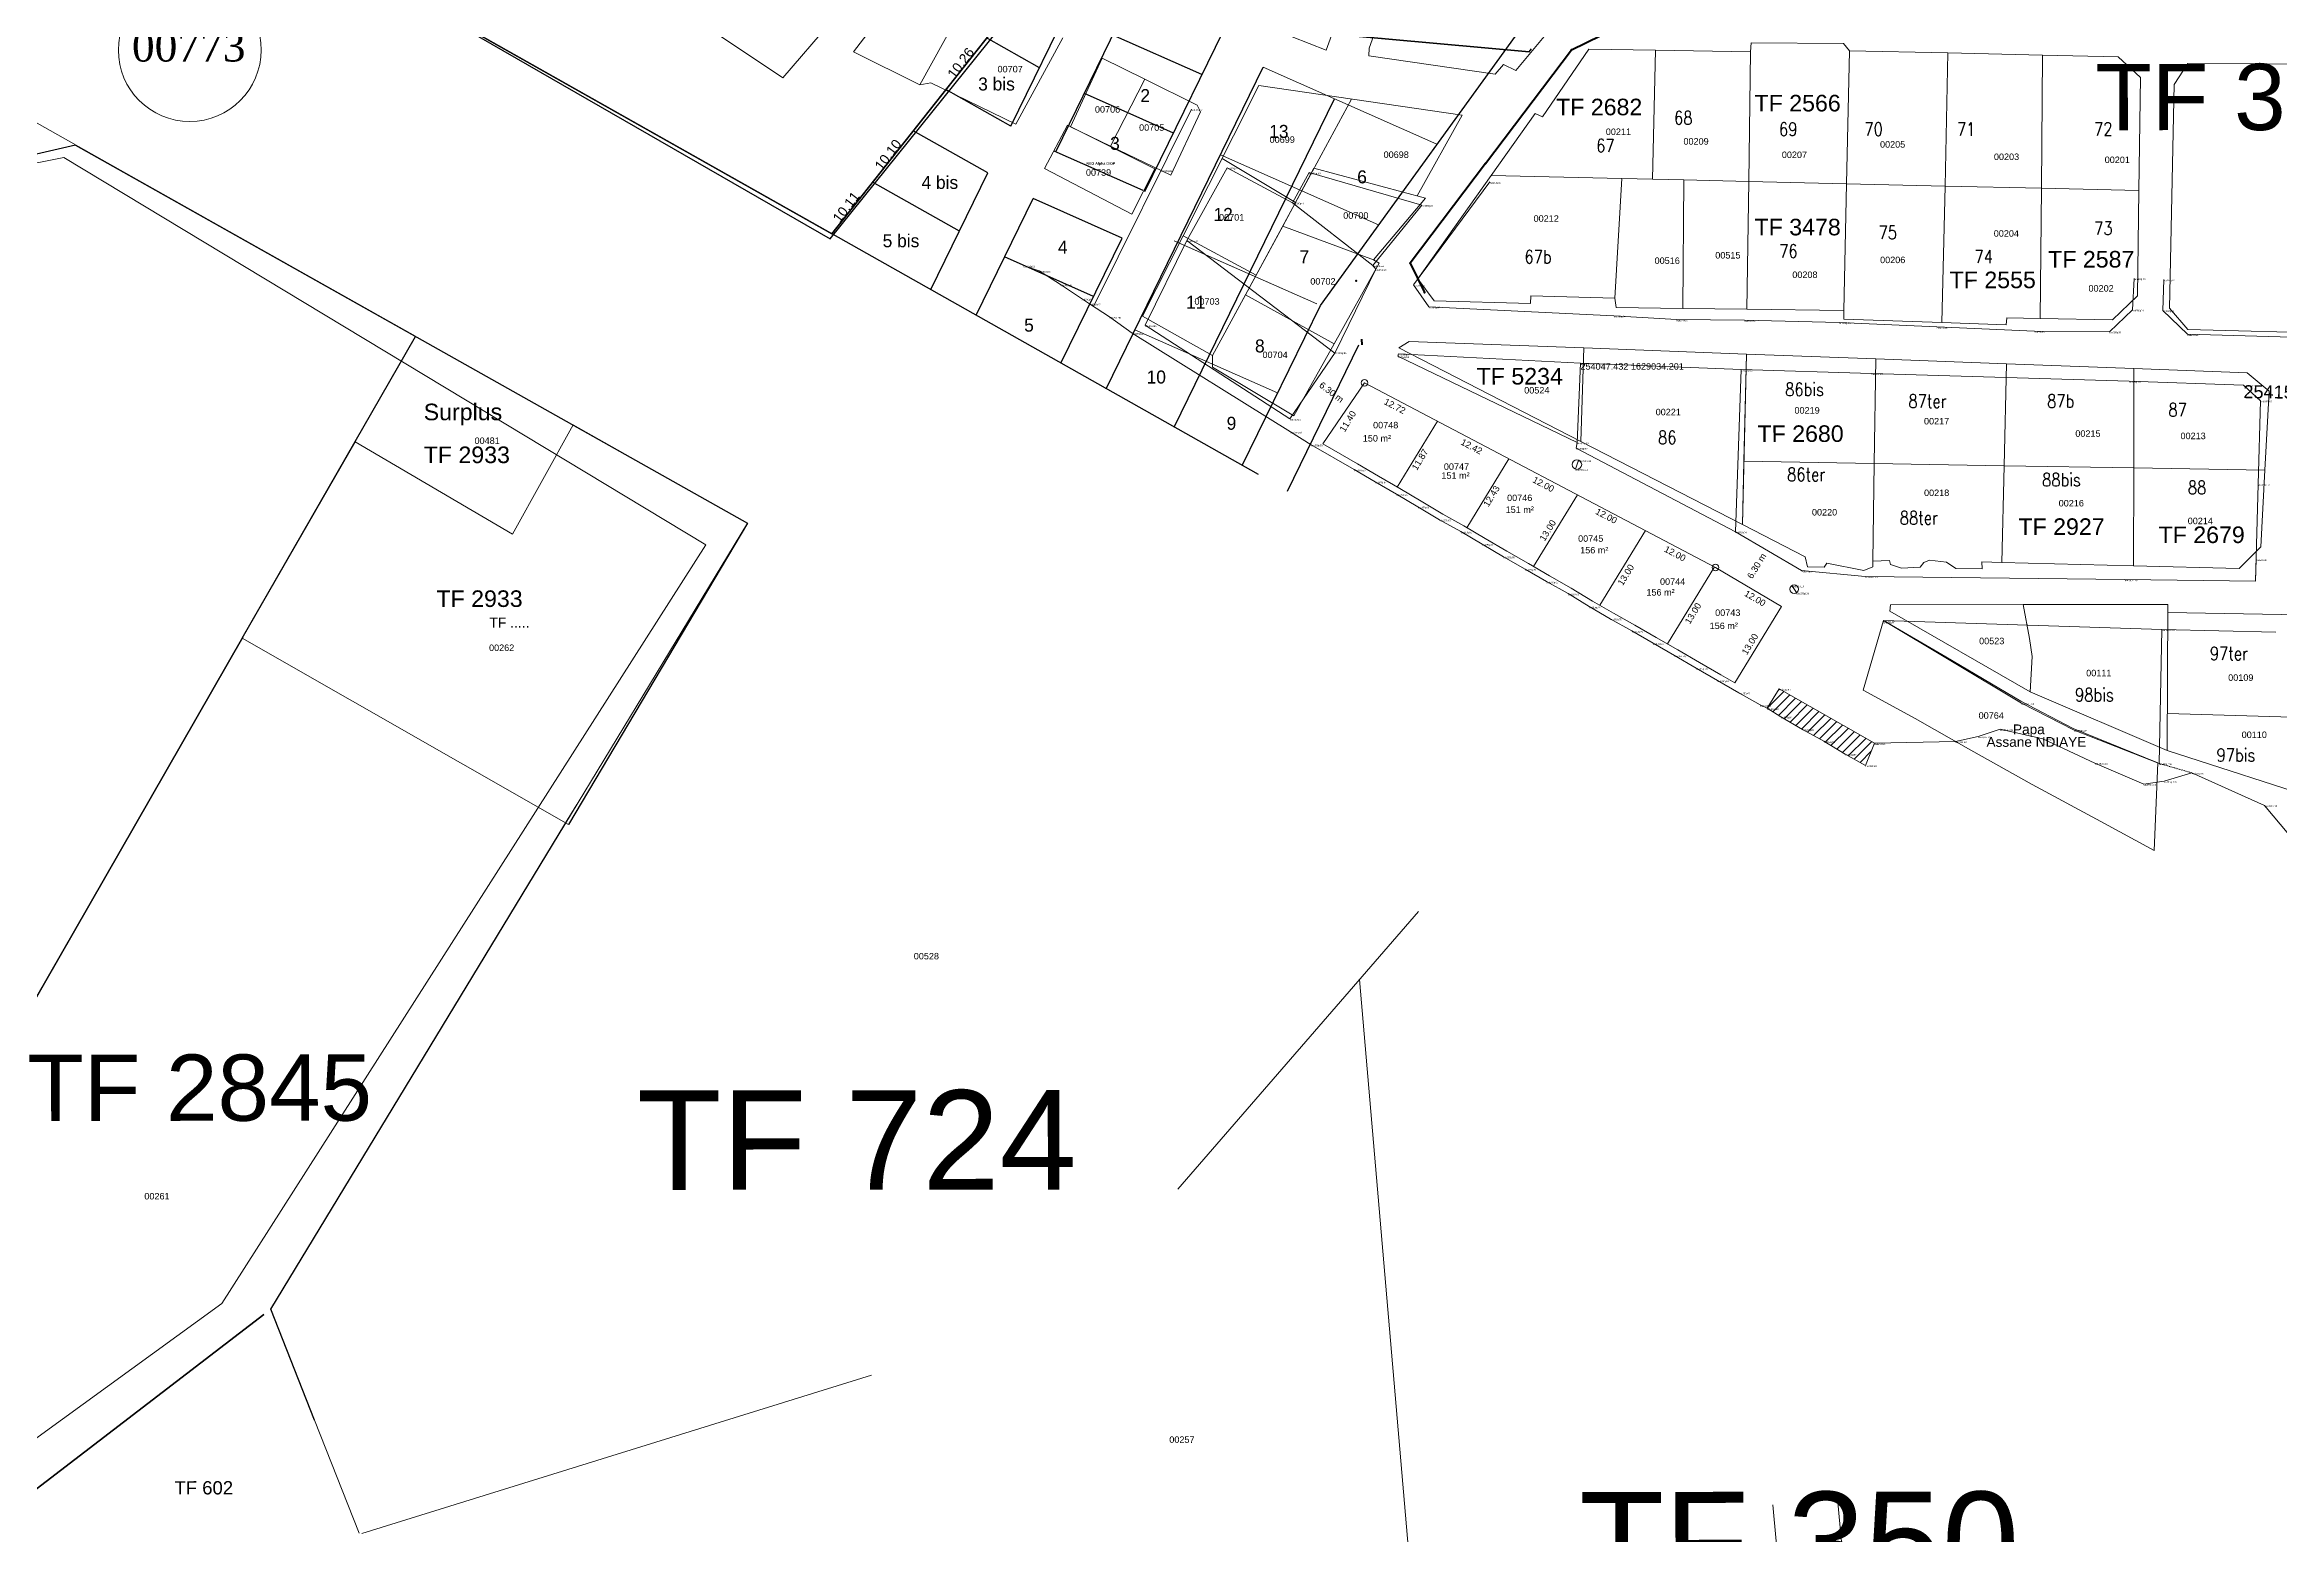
# Model space of a CAD drawing. Header units: metres. Extents: x 251686 to 255059, y 1627526 to 1631912.
# Drawn here: x 253811.9 to 254156.2, y 1628853.7 to 1629083.2 of the extents above; entities that cross this region are included whole.
import ezdxf
from ezdxf.enums import TextEntityAlignment as Align

# ---------------------------------------------------------------- set-up
doc = ezdxf.new("R2010")
doc.units = ezdxf.units.M
doc.header["$MEASUREMENT"] = 0
doc.linetypes.add('DGN Style 2', pattern=[29.229957, 17.537974, -11.691983])
doc.linetypes.add('DGN Style 5', pattern=[0.071426, 0.030611, -0.040815])
for name, color, linetype in [('A_revoir_niveau_0', 7, 'Continuous'), ('limites_parcelles', 7, 'Continuous'), ('limites_tf', 7, 'Continuous'), ('numero_lot', 7, 'Continuous'), ('numero_parcelle', 7, 'Continuous'), ('toponymie', 7, 'Continuous')]:
    doc.layers.add(name, color=color, linetype=linetype)
for name, color, linetype, lineweight in [('CABA', 7, 'Continuous', 0), ('Limite L D TF', 5, 'Continuous', 13), ('Limite M  et R TF', 1, 'Continuous', 30), ('NICAD INACTIF', 2, 'Continuous', 13), ('Numero_TF', 7, 'Continuous', 0), ('Régularisation', 1, 'Continuous', 40), ('TITRE FONCIER', 7, 'Continuous', 0), ('TopoMat', 4, 'Continuous', 0), ('檩条', 4, 'Continuous', 0)]:
    doc.layers.add(name, color=color, linetype=linetype, lineweight=lineweight)
doc.styles.get("Standard").update_dxf_attribs({"font": 'txt.shx'})
doc.styles.add('Style-Arial', font='arial.ttf')
doc.styles.add('Style-FANCY', font='times.ttf')
doc.styles.add('Style-STANDARD', font='STANDARD.shx')
doc.styles.add('Style-txt', font='txt.shx')
doc.styles.add('TIMES-NR', font='times.ttf')

# ---------------------------------------------------------------- blocks, each defined once
blk = doc.blocks.new('*U98')
at = {"color": 7, "linetype": 'Continuous', "lineweight": 13, "flags": 128}
for points in [[(66.4805, -131.525), (-46.2095, -68.555), (-34.8295, -10.975), (53.5605, 70.175), (68.0305, 75.565), (82.7415, 78.835)], [(82.7415, 78.835), (183.1495, 21.745), (111.5905, -97.025), (66.4805, -131.525)]]:
    blk.add_lwpolyline(points, dxfattribs=at)
blk = doc.blocks.new('*U130')
at = {"layer": 'NICAD INACTIF', "color": 2, "lineweight": 13}
for p, q in [((3.055992, 32.397229), (9.149125, -33.32044)), ((13.013285, 33.320438), (19.106418, -32.397231)), ((-19.106442, 22.308395), (3.794558, 24.431395)), ((-14.490442, -27.477605), (-19.106442, 22.308395)), ((8.410558, -25.354605), (-14.490442, -27.477605))]:
    blk.add_line(p, q, dxfattribs=at)
blk.add_3dface([(3.794558, 24.431395), (8.410558, -25.354605), (-14.490413, -27.477911), (-19.105777, 22.308456)], dxfattribs=at)
at = {"layer": 'NICAD INACTIF', "color": 2, "lineweight": 13, "char_height": 1.5, "attachment_point": 5, "style": 'TIMES-NR'}
for s, insert, rotation in [('B4', (-17.472016, 21.234782), 6.85811032), ('23.00', (-7.58888, 22.317886), 5.29639598), ('B1', (2.388231, 22.87585), 6.85811032), ('R U E', (10.629513, 1.201595), 275.29714823), ('50.00', (4.935903, -0.58372), 275.29714823), ('50.00', (-15.730592, -2.505773), 275.29714823), ('B2', (6.835955, -24.265051), 6.85811032), ('B3', (-13.138704, -26.279482), 6.85811032), ('23.00', (-3.156504, -25.158739), 5.29639598)]:
    blk.add_mtext(s, dxfattribs=dict(at, insert=insert, rotation=rotation))
blk = doc.blocks.new('*U129')
at = {"layer": 'NICAD INACTIF', "color": 2, "lineweight": 13}
blk.add_blockref('*U130', (-0.000008, 0.000005, -0.000049), dxfattribs=at)
at = {"layer": 'NICAD INACTIF', "color": 2, "linetype": 'Continuous', "lineweight": 30, "insert": (-14.22088, 5.555537, -0.00005), "char_height": 3, "attachment_point": 1, "line_spacing_factor": 0.72}
blk.add_mtext('\\fTimes New Roman|b1|i0|c00|p23;ZENITH', dxfattribs=at)
at = {"layer": 'NICAD INACTIF', "color": 2, "insert": (-7.383056, -1.403596, -0.000049), "char_height": 1, "attachment_point": 1, "rotation": 0.04279994, "line_spacing_factor": 0.6, "style": 'Style-txt'}
blk.add_mtext('\\fArial|b0|i0|c00|p39;00766', dxfattribs=at)
blk = doc.blocks.new('*U132')
at = {"layer": 'CABA', "color": 7, "linetype": 'Continuous', "lineweight": 30}
for p, q in [((-25.486278, 42.831439, 0.000009), (-3.806278, 5.141439, 0.000009)), ((-25.486278, 42.831439, 0.000009), (-3.806278, 5.141439, 0.000009)), ((-14.489614, 23.714084, 0.000009), (-3.806278, 5.141439, 0.000009)), ((25.869742, -77.544087, 0.000009), (-129.886278, 10.411439, 0.000009)), ((-3.806278, 5.141439, 0.000009), (-39.856278, -40.428561, 0.000009)), ((-3.806278, 5.141439, 0.000009), (-39.856278, -40.428561, 0.000009)), ((-3.806278, 5.141439, 0.000009), (-39.856278, -40.428561, 0.000009)), ((-7.867122, -14.852595, 0.000009), (-15.993209, -10.263788, 0.000009)), ((17.169073, -15.919818, 0.000009), (3.457599, -9.814429, 0.000009)), ((-12.270213, -23.850446, 0.000009), (-22.272964, -18.201886, 0.000009)), ((12.77891, -24.911539, 0.000009), (-0.932564, -18.80615, 0.000009)), ((-15.792685, -31.048728, 0.000009), (-27.296768, -24.552365, 0.000009)), ((8.130797, -33.788401, 0.000009), (-5.580678, -27.683012, 0.000009)), ((-20.195776, -40.046579, 0.000009), (-33.576523, -32.490463, 0.000009)), ((4.876616, -41.096637, 0.000009), (-8.834859, -34.991248, 0.000009)), ((0.486452, -50.088357, 0.000009), (-13.225022, -43.982968, 0.000009))]:
    blk.add_line(p, q, dxfattribs=at)
at = {"layer": 'CABA', "color": 7, "linetype": 'Continuous', "lineweight": 40}
for p, q in [((74.113722, -12.098561, 0.000009), (78.603722, -9.908561, 0.000009)), ((74.113722, -12.098561, 0.000009), (78.603722, -9.908561, 0.000009)), ((74.113722, -12.098561, 0.000009), (78.603722, -9.908561, 0.000009)), ((60.873722, -29.608561, 0.000009), (74.113722, -12.098561, 0.000009)), ((60.873722, -29.608561, 0.000009), (74.113722, -12.098561, 0.000009)), ((60.873722, -29.608561, 0.000009), (74.113722, -12.098561, 0.000009)), ((60.873722, -29.608561, 0.000009), (49.273722, -44.968561, 0.000009)), ((60.873722, -29.608561, 0.000009), (49.273722, -44.968561, 0.000009)), ((60.873722, -29.608561, 0.000009), (49.273722, -44.968561, 0.000009)), ((49.273722, -44.968561, 0.000009), (51.463722, -49.458561, 0.000009)), ((49.273722, -44.968561, 0.000009), (51.463722, -49.458561, 0.000009)), ((49.273722, -44.968561, 0.000009), (51.463722, -49.458561, 0.000009)), ((41.874015, -57.567898, 0.000009), (41.789826, -56.662299, 0.000009))]:
    blk.add_line(p, q, dxfattribs=at)
for p in [(78.603722, -9.908561, 0.000009), (78.603722, -9.908561, 0.000009), (78.603722, -9.908561, 0.000009), (74.113722, -12.098561, 0.000009), (74.113722, -12.098561, 0.000009), (74.113722, -12.098561, 0.000009), (60.873722, -29.608561, 0.000009), (60.873722, -29.608561, 0.000009), (60.873722, -29.608561, 0.000009), (40.953722, -47.668561, 0.000009), (40.953722, -47.668561, 0.000009), (40.953722, -47.668561, 0.000009), (49.273722, -44.968561, 0.000009), (49.273722, -44.968561, 0.000009), (49.273722, -44.968561, 0.000009), (51.463722, -49.458561, 0.000009), (51.463722, -49.458561, 0.000009), (51.463722, -49.458561, 0.000009)]:
    blk.add_point(p, dxfattribs=at)
at = {"layer": 'Limite L D TF', "color": 7, "linetype": 'Continuous', "lineweight": 30}
for p, q in [((-3.806278, 5.141439, 0.000009), (-25.486278, 42.831439, 0.000009)), ((-25.486278, 42.831439, 0.000009), (-3.806278, 5.141439, 0.000009)), ((-3.806278, 5.141439, 0.000009), (-39.856278, -40.428561, 0.000009)), ((1.079906, 3.430932, 0.000009), (-3.806278, 5.141439, 0.000009)), ((38.896339, -9.807469, 0.000009), (8.633518, 0.786639, 0.000009)), ((67.607477, -12.408002, 0.000009), (39.137595, -9.859649, 0.000009)), ((39.137595, -9.859649, 0.000009), (67.607477, -12.408002, 0.000009)), ((67.607477, -12.408002, 0.000009), (67.94395, -11.962877, 0.000009))]:
    blk.add_line(p, q, dxfattribs=at)
at = {"layer": 'Limite L D TF', "color": 7, "linetype": 'Continuous', "lineweight": 0}
for p, q in [((26.628164, -14.780068, 0.000009), (53.384868, -26.606107, 0.000009)), ((20.042255, -28.26901, 0.000009), (44.399132, -39.034363, 0.000009)), ((12.916517, -41.519356, 0.000009), (34.881778, -51.227653, 0.000009)), ((13.456345, -41.757951, 0.000009), (34.881778, -51.227653, 0.000009)), ((6.85264, -55.239027, 0.000009), (28.8179, -64.947325, 0.000009))]:
    blk.add_line(p, q, dxfattribs=at)
at = {"layer": 'Limite L D TF', "color": 7, "linetype": 'Continuous', "lineweight": 30, "elevation": 0.000009, "flags": 128}
blk.add_lwpolyline([(-39.856278, -40.428561), (-3.806278, 5.141439), (-25.486278, 42.831439), (-111.376278, 80.071439), (-112.340477, 76.220576), (-122.356278, 15.241439), (-129.883594, 10.409924), (-39.856278, -40.428561)], close=True, dxfattribs=at)
at = {"layer": 'Limite L D TF', "color": 7, "linetype": 'Continuous', "lineweight": 0, "elevation": 0.000009, "flags": 128}
for points in [[(44.946182, -10.304933), (44.946182, -10.304933)], [(45.001891, -10.242691), (45.001891, -10.242691)], [(-4.509208, -60.342056), (-4.509208, -60.342056)]]:
    blk.add_lwpolyline(points, dxfattribs=at)
at = {"layer": 'Limite L D TF', "color": 7, "linetype": 'Continuous', "lineweight": 30, "extrusion": (0, 0, -1)}
blk.add_arc((-39.226749, -8.863631, -0.000009), 1, 275.114942, 289.293622, dxfattribs=at)
at = {"layer": 'Limite L D TF', "color": 7, "linetype": 'Continuous', "lineweight": 30}
blk.add_arc((39.226749, -8.863631, 0.000009), 1, 250.706378, 264.885058, dxfattribs=at)
at = {"layer": 'Limite M  et R TF', "color": 7, "linetype": 'Continuous', "lineweight": 30}
for p, q in [((129.886266, 79.203685, 0.000009), (35.413395, -51.462619, 0.000009)), ((-12.270213, -23.850446, 0.000009), (1.079906, 3.430932, 0.000009)), ((-5.322728, -27.797871, 0.000009), (8.633518, 0.786639, 0.000009)), ((8.388746, -33.90326, 0.000009), (22.889318, -4.20389, 0.000009)), ((74.113722, -12.098561, 0.000009), (78.603722, -9.908561, 0.000009)), ((60.873722, -29.608561, 0.000009), (74.113722, -12.098561, 0.000009)), ((2.442986, -64.314983, 0.000009), (26.628164, -14.780068, 0.000009)), ((12.910801, -70.226165, 0.000009), (37.611844, -19.63468, 0.000009)), ((-24.598867, -49.044431, 0.000009), (-15.792685, -31.048728, 0.000009)), ((-17.620326, -52.985217, 0.000009), (-8.829719, -34.98072, 0.000009)), ((-4.535557, -60.374195, 0.000009), (4.876616, -41.096637, 0.000009)), ((23.378616, -76.137347, 0.000009), (35.423705, -51.467176, 0.000009)), ((30.360429, -80.071437, 0.000009), (41.349157, -57.564854, 0.000009))]:
    blk.add_line(p, q, dxfattribs=at)
at = {"layer": 'CABA', "color": 7, "linetype": 'Continuous', "lineweight": 13, "char_height": 1.999998, "attachment_point": 5, "line_spacing_factor": 0.6, "style": 'Style-FANCY'}
for s, insert in [('\\FFANCY;2 bis', (-7.478103, -6.578042, 0.000009)), ('\\FFANCY;1', (13.352987, -7.84454, 0.000009)), ('\\FFANCY;3 bis', (-14.469724, -17.374818, 0.000009)), ('\\FFANCY;2', (8.43608, -19.147485, 0.000009)), ('\\FFANCY;13', (29.029155, -24.676099, 0.000009)), ('\\FFANCY;3', (3.776327, -26.518971, 0.000009)), ('\\FFANCY;6', (41.837718, -31.679011, 0.000009)), ('\\FFANCY;4 bis', (-23.203491, -32.539018, 0.000009)), ('\\FFANCY;12', (20.4454, -37.453342, 0.000009)), ('\\FFANCY;5 bis', (-29.184733, -41.52521, 0.000009)), ('\\FFANCY;4', (-4.269309, -42.490524, 0.000009)), ('\\FFANCY;7', (32.961094, -43.964821, 0.000009)), ('\\FFANCY;11', (16.221373, -50.967733, 0.000009)), ('\\FFANCY;5', (-9.467181, -54.530618, 0.000009)), ('\\FFANCY;8', (26.09409, -57.724928, 0.000009)), ('\\FFANCY;10', (10.144894, -62.516394, 0.000009)), ('\\FFANCY;9', (21.727206, -69.642164, 0.000009))]:
    blk.add_mtext(s, dxfattribs=dict(at, insert=insert))
at = {"layer": 'TopoMat', "color": 7, "linetype": 'Continuous', "lineweight": 0, "char_height": 1.5, "attachment_point": 7, "rotation": 52.88097963, "line_spacing_factor": 0.72}
for s, insert in [('\\fArial|b0|i0|c00|p39;9.61', (-8.331605, -0.109414, 0.000009)), ('\\fArial|b0|i0|c00|p39;10.26', (-14.077086, -8.250003, 0.000009)), ('\\fArial|b0|i0|c00|p39;10.26', (-20.943638, -16.671302, 0.000009)), ('\\fArial|b0|i0|c00|p39;10.10', (-32.154334, -30.809509, 0.000009)), ('\\fArial|b0|i0|c00|p39;10.11', (-38.600485, -38.867855, 0.000009))]:
    blk.add_mtext(s, dxfattribs=dict(at, insert=insert))

msp = doc.modelspace()

# ---------------------------------------------------------------- hatches: boundary and pattern name
at = {"layer": 'A_revoir_niveau_0', "linetype": 'Continuous', "lineweight": 0}
h = msp.add_hatch(dxfattribs=at)
h.set_pattern_fill('HATCH', color=1, style=0, pattern_type=2)
h.set_pattern_definition([(45, (254077.3016, 1628980.961), (-0.707107, 0.707107), [])])
h.paths.add_polyline_path([(254077.3016, 1628980.961), (254079.1311, 1628983.9568), (254093.8004, 1628975.5749), (254092.4576, 1628972.1637), (254089.2975, 1628973.9215), (254086.0158, 1628975.8799), (254082.7279, 1628977.7243), (254079.3845, 1628979.658)])

# ---------------------------------------------------------------- linework, layer by layer
at = {"layer": 'A_revoir_niveau_0', "color": 1, "linetype": 'Continuous', "lineweight": 0}
for p, q in [((254048.0273, 1629021.9092), (254020.389, 1629035.1951)), ((254048.0273, 1629021.9092), (254048.5308, 1629034.1336)), ((254072.3878, 1629008.1607), (254073.2732, 1629033.1389)), ((254026.510681, 1629025.182878), (254020.313319, 1629015.034718)), ((254048.0273, 1629021.9092), (254047.8732, 1629021.0574)), ((254037.507198, 1629019.397804), (254031.028846, 1629008.789524)), ((254047.7381, 1629017.8238), (254048.2455, 1629019.184)), ((254048.060307, 1629013.845999), (254041.311815, 1629002.795366)), ((254058.524734, 1629008.340848), (254051.503324, 1628996.843313)), ((254069.166525, 1629002.742389), (254061.920861, 1628990.87764)), ((254082.5622, 1629002.1861), (254092.4044, 1629001.2776)), ((254081.0653, 1628999.8678), (254081.8152, 1628998.7802)), ((254079.52028, 1628996.672273), (254072.315036, 1628984.87371)), ((254095.2259, 1628994.4876), (254138.1129, 1628993.1285)), ((254116.4851, 1628981.75), (254095.2259, 1628994.4876)), ((254137.6891, 1628972.4671), (254138.1129, 1628993.1285)), ((254079.1311, 1628983.9568), (254077.3016, 1628980.961)), ((254079.1311, 1628983.9568), (254093.8004, 1628975.5749)), ((254116.4851, 1628981.75), (254124.5954, 1628977.6204))]:
    msp.add_line(p, q, dxfattribs=at)
at = {"layer": 'A_revoir_niveau_0', "color": 1, "linetype": 'DGN Style 2', "lineweight": 0}
msp.add_line((254138.1129, 1628993.1285), (254158.0112, 1628992.6444), dxfattribs=at)
at = {"layer": 'A_revoir_niveau_0', "color": 1, "linetype": 'Continuous', "lineweight": 13}
msp.add_line((254089.2975, 1628973.9215), (254092.4576, 1628972.1637), dxfattribs=at)
at = {"layer": 'A_revoir_niveau_0', "color": 1, "linetype": 'DGN Style 5', "lineweight": 0}
msp.add_line((254137.6891, 1628972.4671), (254142.7044, 1628971.0183), dxfattribs=at)
at = {"layer": 'A_revoir_niveau_0', "color": 1, "linetype": 'Continuous', "lineweight": 0, "flags": 128}
for points in [[(254034.5472, 1629062.0538), (254022.8106, 1629046.198), (254025.1533, 1629042.819), (254053.6778, 1629041.4429), (254063.3, 1629040.8486), (254073.7726, 1629040.7823), (254088.3879, 1629040.4107), (254103.4039, 1629039.7254), (254103.4039, 1629039.7254), (254118.4524, 1629039.0768), (254130.0356, 1629038.9743), (254133.553, 1629042.3584), (254133.8359, 1629047.185)], [(254138.3889, 1629047.0195), (254138.2451, 1629042.2583), (254142.0213, 1629038.5826), (254165.1866, 1629037.9521), (254168.6955, 1629039.6636)], [(254152.502725, 1629000.561149), (254152.9494, 1629015.488), (254153.2935, 1629028.3394), (254150.66, 1629030.75), (254133.0684, 1629031.3761), (254093.3859, 1629032.5681), (254073.2732, 1629033.1389), (254048.5308, 1629034.1336), (254048.5308, 1629034.1336), (254020.4834, 1629035.5863), (254020.4834, 1629035.5863), (254020.389, 1629035.1951)], [(254008.849817, 1629021.68473), (254015.256381, 1629031.103568)], [(254015.256381, 1629031.103568), (254069.32691, 1629002.658013), (254079.52028, 1628996.672273)], [(254072.315036, 1628984.87371), (254070.135412, 1628986.118645), (254066.863936, 1628988.011701), (254063.52764, 1628989.960717), (254060.203255, 1628991.857807), (254056.924626, 1628993.752075), (254053.62359, 1628995.622435), (254050.380598, 1628997.489793), (254047.114222, 1628999.493019), (254043.776715, 1629001.351981), (254040.505735, 1629003.267387), (254037.187396, 1629005.185003), (254033.871416, 1629007.114039), (254030.580066, 1629009.054046), (254027.333457, 1629010.883175), (254023.987324, 1629012.867816), (254020.70877, 1629014.805052), (254017.407608, 1629016.722259), (254014.187623, 1629018.60923), (254008.849817, 1629021.68473)], [(254047.8732, 1629021.0574), (254072.3878, 1629008.1607), (254082.5622, 1629002.1861)], [(254092.4044, 1629001.2776), (254132.4084, 1629000.8007), (254152.502725, 1629000.561149), (254152.6032, 1629003.9188)], [(254081.44025, 1628999.324), (254081.44025, 1628999.324)], [(254093.8004, 1628975.5749), (254106.3227, 1628975.8521), (254109.8161, 1628976.6167)], [(254109.8161, 1628976.6167), (254113.1957, 1628977.7398), (254113.1957, 1628977.7398), (254119.7566, 1628976.2659), (254127.7892, 1628972.537), (254135.2925, 1628969.2781), (254138.4526, 1628969.7362)], [(254124.5954, 1628977.6204), (254124.5954, 1628977.6204), (254137.6891, 1628972.4671)], [(254138.4526, 1628969.7362), (254142.7044, 1628971.0183), (254153.9244, 1628966.0047)], [(254153.9244, 1628966.0047), (254157.6769, 1628961.5009)]]:
    msp.add_lwpolyline(points, dxfattribs=at)
at = {"layer": 'A_revoir_niveau_0', "color": 1, "linetype": 'Continuous', "lineweight": 13, "flags": 128}
msp.add_lwpolyline([(254007.049, 1629021.5682), (254013.6852, 1629017.7446), (254016.9037, 1629015.8585), (254020.2033, 1629013.9422), (254023.4779, 1629012.0073), (254026.8329, 1629010.0174), (254030.0807, 1629008.1876), (254033.3661, 1629006.2511), (254036.6858, 1629004.3199), (254040.0029, 1629002.403), (254043.2807, 1629000.4836), (254046.6093, 1628998.6296), (254049.8696, 1628996.6301), (254053.1276, 1628994.7541), (254056.428, 1628992.8841), (254059.7053, 1628990.9906), (254063.0276, 1628989.0947), (254066.3613, 1628987.1472), (254069.637, 1628985.2517), (254072.9467, 1628983.3613), (254076.1892, 1628981.4852), (254077.3016, 1628980.961), (254079.3845, 1628979.658), (254082.7279, 1628977.7243), (254086.0158, 1628975.8799), (254089.2975, 1628973.9215)], dxfattribs=at)
at = {"layer": 'A_revoir_niveau_0', "color": 1, "linetype": 'Continuous', "lineweight": 0, "flags": 128}
msp.add_lwpolyline([(254077.3016, 1628980.961), (254079.1311, 1628983.9568), (254093.8004, 1628975.5749), (254092.4576, 1628972.1637), (254089.2975, 1628973.9215), (254086.0158, 1628975.8799), (254082.7279, 1628977.7243), (254079.3845, 1628979.658), (254077.3016, 1628980.961), (254077.3016, 1628980.961)], close=True, dxfattribs=at)
at = {"layer": 'A_revoir_niveau_0', "color": 1, "lineweight": 13}
msp.add_circle((253834.285532, 1629082.375837), 11.003107, dxfattribs=at)
at = {"layer": 'A_revoir_niveau_0', "color": 1, "linetype": 'Continuous', "lineweight": 0}
for centre, radius in [((254015.256381, 1629031.103568), 0.5), ((254047.991807, 1629018.50392), 0.7259), ((254069.32691, 1629002.658013), 0.5), ((254081.44025, 1628999.324), 0.6605)]:
    msp.add_circle(centre, radius, dxfattribs=at)
at = {"layer": 'limites_parcelles', "color": 7, "linetype": 'Continuous', "lineweight": 0}
for p, q in [((253721.31958, 1629121.437355), (253834.355545, 1629057.806367)), ((253869.056458, 1629038.243234), (253920.181979, 1629009.481788)), ((253859.754645, 1629022.028831), (253884.020279, 1629007.810541)), ((253884.020279, 1629007.810541), (253893.3625, 1629024.617308)), ((253893.3625, 1629024.617308), (253920.181986, 1629009.471576)), ((253892.047255, 1628963.076743), (253920.181979, 1629009.481788)), ((253892.642532, 1628963.065206), (253842.364721, 1628991.745584)), ((253986.509399, 1628906.878515), (254023.572079, 1628949.657186)), ((253939.331408, 1628878.249884), (253860.783348, 1628853.833425)), ((253853.50931, 1628871.297514), (253860.378394, 1628853.893219))]:
    msp.add_line(p, q, dxfattribs=at)
at = {"layer": 'limites_parcelles', "color": 7, "lineweight": 0}
for p, q in [((253936.517399, 1629082.084975), (253947.259157, 1629096.058621)), ((254015.95877, 1629082.669079), (254020.012247, 1629093.935031)), ((253955.063981, 1629092.008555), (253946.743361, 1629077.003464)), ((253925.673099, 1629078.071287), (253911.722436, 1629087.375605)), ((253933.016731, 1629086.594645), (253925.673099, 1629078.071287)), ((254043.203296, 1629084.749449), (254038.548897, 1629079.223406)), ((253946.743361, 1629077.003464), (253936.517399, 1629082.084975)), ((254015.914755, 1629081.504502), (254015.95877, 1629082.669079)), ((254035.377927, 1629078.669959), (254015.914755, 1629081.504502)), ((254036.689723, 1629080.13529), (254035.377927, 1629078.669959)), ((254038.548897, 1629079.223406), (254036.689723, 1629080.13529)), ((254159.37918, 1628995.347238), (254139.014215, 1628995.714235)), ((254138.950139, 1628980.153862), (254170.799241, 1628979.218063)), ((254138.926755, 1628974.475082), (254170.532235, 1628964.262176)), ((253892.023054, 1628963.075872), (253893.918027, 1628966.133264)), ((254014.479191, 1628939.161947), (254024.442228, 1628823.469684))]:
    msp.add_line(p, q, dxfattribs=at)
at = {"layer": 'limites_parcelles', "color": 7, "lineweight": 0, "flags": 128}
for points in [[(253993.615916, 1629088.541285), (253997.910031, 1629099.384172), (254001.474732, 1629109.003185), (254016.948346, 1629103.252547), (254009.352024, 1629082.338801), (253993.615916, 1629088.541285)], [(254074.452076, 1629062.133607), (254074.744942, 1629082.074152), (254074.813393, 1629083.503516), (254089.023412, 1629083.374032), (254089.984414, 1629082.270059), (254089.531331, 1629061.778246), (254074.452076, 1629062.133607)], [(254060.092537, 1629082.335372), (254059.611312, 1629062.483347), (254054.924177, 1629062.593805), (254034.786163, 1629063.068382), (254041.55705, 1629072.612297), (254042.672554, 1629072.065166), (254049.816208, 1629082.518576), (254060.092537, 1629082.335372)], [(254074.744942, 1629082.074152), (254074.452076, 1629062.133607), (254064.447176, 1629062.369384), (254059.611312, 1629062.483347), (254060.092537, 1629082.335372), (254074.744942, 1629082.074152)], [(254119.530975, 1629061.071269), (254119.707644, 1629081.584692), (254131.348714, 1629081.316268), (254134.786135, 1629078.16735), (254134.549202, 1629060.717347), (254119.530975, 1629061.071269)], [(254166.57398, 1629080.186873), (254166.341259, 1629076.017641), (254167.399092, 1629076.09188), (254167.990867, 1629076.559455), (254169.512229, 1629076.571088), (254169.916693, 1629075.58193), (254169.369032, 1629060.693983), (254171.024204, 1629060.508189), (254170.857124, 1629056.405609), (254169.468054, 1629056.394987), (254169.307155, 1629042.832998), (254165.425774, 1629040.025017), (254165.568182, 1629038.703105), (254142.08022, 1629039.317307), (254139.276791, 1629042.603373), (254140.005471, 1629077.073117), (254142.075719, 1629080.322681), (254166.57398, 1629080.186873)], [(254054.924177, 1629062.593805), (254053.840611, 1629044.129403), (254040.898777, 1629044.506725), (254040.854964, 1629043.315689), (254025.968028, 1629043.731057), (254023.494319, 1629047.151944), (254034.786163, 1629063.068382), (254054.924177, 1629062.593805)], [(254059.611312, 1629062.483347), (254064.447176, 1629062.369384), (254064.283778, 1629042.571247), (254054.010286, 1629042.70186), (254053.840611, 1629044.129403), (254054.924177, 1629062.593805), (254059.611312, 1629062.483347)], [(254089.099681, 1629042.255748), (254089.531331, 1629061.778246), (254104.687296, 1629061.421078), (254104.217416, 1629040.398564), (254089.109998, 1629040.906366), (254089.099681, 1629042.255748)], [(254104.217416, 1629040.398564), (254104.687296, 1629061.421078), (254119.530975, 1629061.071269), (254119.358214, 1629041.011684), (254114.192628, 1629041.098159), (254114.121143, 1629040.065672), (254104.217416, 1629040.398564)], [(254119.358214, 1629041.011684), (254119.530975, 1629061.071269), (254134.549202, 1629060.717347), (254134.329098, 1629044.506713), (254130.467622, 1629040.825705), (254119.358214, 1629041.011684)], [(254133.762231, 1629017.989982), (254133.77548, 1629033.3111), (254151.217951, 1629032.657954), (254154.613155, 1629029.839464), (254153.967511, 1629017.642567), (254133.762231, 1629017.989982)], [(254093.784187, 1629018.677376), (254093.558546, 1629003.640247), (254093.565121, 1629002.780346), (254092.180603, 1629002.174409), (254086.482928, 1629003.321543), (254086.090603, 1629002.723193), (254083.510396, 1629002.769614), (254083.168032, 1629004.288447), (254073.479212, 1629009.269993), (254073.713696, 1629019.022473), (254093.784187, 1629018.677376)], [(254093.558546, 1629003.640247), (254093.784187, 1629018.677376), (254113.786419, 1629018.333452), (254113.448709, 1629003.424684), (254110.361697, 1629003.504131), (254110.435936, 1629002.446298), (254106.334367, 1629002.481085), (254104.937711, 1629003.462657), (254102.289335, 1629003.773156), (254101.431964, 1629003.43585), (254100.842212, 1629002.70369), (254097.998938, 1629002.549649), (254096.274585, 1629003.131814), (254096.137741, 1629003.726118), (254093.558546, 1629003.640247)], [(254133.749184, 1629002.902231), (254133.762231, 1629017.989982), (254153.967511, 1629017.642567), (254153.341538, 1629005.817275), (254149.993372, 1629002.484171), (254133.749184, 1629002.902231)], [(254116.728321, 1628996.934384), (254117.693104, 1628991.710181), (254118.111224, 1628988.935077), (254117.821967, 1628983.508561), (254096.162215, 1628995.91145), (254096.286921, 1628996.904654), (254116.728321, 1628996.934384)], [(254117.821967, 1628983.508561), (254118.111224, 1628988.935077), (254117.693104, 1628991.710181), (254116.728321, 1628996.934384), (254139.019373, 1628996.966805), (254138.926755, 1628974.475082), (254117.821967, 1628983.508561)]]:
    msp.add_lwpolyline(points, close=True, dxfattribs=at)
at = {"layer": 'limites_parcelles', "color": 7, "lineweight": 0}
for points in [[(254089.531331, 1629061.778246), (254089.984414, 1629082.270059), (254105.145483, 1629081.920471), (254104.687296, 1629061.421078)], [(254104.687296, 1629061.421078), (254105.145483, 1629081.920471), (254119.707644, 1629081.584692), (254119.530975, 1629061.071269)], [(254064.283778, 1629042.571247), (254064.447176, 1629062.369384), (254074.452076, 1629062.133607), (254074.16292, 1629042.445648)], [(254074.16292, 1629042.445648), (254074.452076, 1629062.133607), (254089.531331, 1629061.778246), (254089.099681, 1629042.255748)], [(254049.036177, 1629036.484225), (254048.594713, 1629022.064459), (254020.542332, 1629036.487705), (254022.122253, 1629037.492036)], [(254048.594713, 1629022.064459), (254049.036177, 1629036.484225), (254074.110963, 1629035.545281), (254073.479212, 1629009.269993)], [(254094.026111, 1629034.799544), (254093.784187, 1629018.677376), (254073.713696, 1629019.022473), (254074.110963, 1629035.545281)], [(254093.784187, 1629018.677376), (254094.026111, 1629034.799544), (254114.142342, 1629034.046277), (254113.786419, 1629018.333452)], [(254113.786419, 1629018.333452), (254114.142342, 1629034.046277), (254133.77548, 1629033.3111), (254133.762231, 1629017.989982)], [(254113.448709, 1629003.424684), (254113.786419, 1629018.333452), (254133.762231, 1629017.989982), (254133.749184, 1629002.902231)]]:
    msp.add_3dface(points, dxfattribs=at)
at = {"layer": 'limites_tf', "color": 5, "linetype": 'Continuous', "lineweight": 30}
for p, q in [((253816.674265, 1629067.6982), (253801.990996, 1629064.347699)), ((253816.674257, 1629067.708413), (253920.181979, 1629009.481788)), ((253816.674265, 1629067.6982), (253920.181986, 1629009.471576)), ((253869.055783, 1629038.231815), (253816.674265, 1629067.6982)), ((253842.361664, 1628991.747351), (253869.055775, 1629038.242027)), ((253842.364721, 1628991.745584), (253859.754645, 1629022.028831)), ((253920.181986, 1629009.471576), (253892.642532, 1628963.065206)), ((253842.316783, 1628991.651865), (253773.27026, 1628871.367032)), ((253842.472146, 1628991.918314), (253773.271999, 1628871.365856)), ((253773.425623, 1628871.633481), (253842.472146, 1628991.918314)), ((253846.76131, 1628888.389342), (253892.039987, 1628963.064756)), ((253845.691169, 1628887.56327), (253800.721386, 1628853.119583)), ((253801.955887, 1628854.065175), (253845.690042, 1628887.564736)), ((253853.508727, 1628871.298991), (253846.764247, 1628888.387575))]:
    msp.add_line(p, q, dxfattribs=at)
at = {"layer": 'limites_tf', "color": 5, "linetype": 'Continuous', "lineweight": 30, "flags": 128}
msp.add_lwpolyline([(253932.923396, 1629053.304032), (253969.363294, 1629098.562857), (253948.007668, 1629136.437595), (253862.440545, 1629174.413603), (253861.443321, 1629170.57116), (253850.904373, 1629109.680257), (253843.335855, 1629104.913543), (253932.923396, 1629053.304032)], close=True, dxfattribs=at)
at = {"layer": 'NICAD INACTIF', "color": 2, "linetype": 'Continuous', "lineweight": 13, "flags": 128}
msp.add_lwpolyline([(254124.452292, 1628977.84586), (254137.491135, 1628972.555296), (254136.932778, 1628959.073518), (254128.683524, 1628963.50962), (254118.108904, 1628969.246323), (254108.664533, 1628974.515226), (254100.09018, 1628979.391068), (254092.084718, 1628983.749005), (254095.2259, 1628994.4876), (254104.805166, 1628988.893762), (254116.385821, 1628982.060431), (254124.452292, 1628977.84586)], dxfattribs=at)
at = {"layer": '檩条', "color": 7, "lineweight": 0}
for p, q in [((253968.782065, 1629084.250036), (253961.540996, 1629070.964659)), ((253948.460632, 1629077.347345), (253946.743361, 1629077.003464)), ((253961.540996, 1629070.964659), (253948.460632, 1629077.347345)), ((253987.313601, 1629053.744867), (253998.982755, 1629076.89634)), ((254030.315482, 1629072.33316), (253998.982755, 1629076.89634)), ((254013.263493, 1629074.816547), (253998.567091, 1629047.710282)), ((254030.315482, 1629072.33316), (254023.358418, 1629059.921564)), ((253993.329889, 1629065.681116), (254004.62734, 1629058.887896)), ((254004.62734, 1629058.887896), (254002.651782, 1629055.244147)), ((253998.567091, 1629047.710282), (253987.313601, 1629053.744867)), ((253996.903265, 1629044.641497), (254002.651782, 1629055.244147)), ((254002.651782, 1629055.244147), (254016.668078, 1629050.049709)), ((254017.532025, 1629049.527115), (254010.571223, 1629037.10885)), ((254016.668078, 1629050.049709), (254017.532025, 1629049.527115)), ((254010.571223, 1629037.10885), (253996.903265, 1629044.641497))]:
    msp.add_line(p, q, dxfattribs=at)
at = {"layer": '檩条', "color": 1, "linetype": 'Continuous', "lineweight": 0}
for p, q in [((253988.5873, 1629073.2605), (253973.568483, 1629042.97459)), ((254016.5184, 1629049.1792), (254004.1581, 1629058.851)), ((254010.678904, 1629035.700227), (253987.8857, 1629053.0308))]:
    msp.add_line(p, q, dxfattribs=at)
at = {"layer": '檩条', "color": 7, "lineweight": 0, "flags": 128}
for points in [[(253976.122009, 1629067.575698), (253981.434302, 1629077.864804), (253989.500091, 1629073.890599), (253989.971207, 1629072.8358), (253985.415325, 1629063.076908), (253976.122009, 1629067.575698)], [(254016.668078, 1629050.049709), (254002.651782, 1629055.244147), (254004.62734, 1629058.887896), (254007.431163, 1629064.201339), (254024.665585, 1629059.570318), (254016.668078, 1629050.049709)], [(254010.571223, 1629037.10885), (254004.349545, 1629026.009201), (253991.855899, 1629033.520924), (253991.842242, 1629035.306871), (253996.903265, 1629044.641497), (254010.571223, 1629037.10885)]]:
    msp.add_lwpolyline(points, close=True, dxfattribs=at)
at = {"layer": '檩条', "color": 1, "linetype": 'Continuous', "lineweight": 0, "flags": 128}
for points in [[(254003.7752, 1629025.5505), (254010.737671, 1629035.786625), (254016.9771, 1629048.6099), (254016.5184, 1629049.1792), (254024.077, 1629058.4895), (254006.742, 1629063.4989), (254004.1581, 1629058.851), (253994.093, 1629064.2393), (253987.8857, 1629053.0308), (253981.481, 1629039.9695)], [(254003.7752, 1629025.5505), (253981.481, 1629039.9695)]]:
    msp.add_lwpolyline(points, dxfattribs=at)
at = {"layer": '檩条', "color": 1, "linetype": 'Continuous', "lineweight": 13, "flags": 128}
msp.add_lwpolyline([(254007.049, 1629021.5682), (254003.8641, 1629023.5541), (253979.4517, 1629038.7759), (253975.987, 1629041.2645), (253972.8691, 1629043.2804), (253971.6575, 1629044.0793), (253968.4425, 1629046.2431), (253965.1552, 1629048.3392), (253962.7293, 1629049.158)], dxfattribs=at)
at = {"layer": '檩条', "color": 7, "lineweight": 0}
for points in [[(253981.434302, 1629077.864804), (253976.122009, 1629067.575698), (253969.945101, 1629070.56587), (253974.825644, 1629081.121046)], [(253998.567091, 1629047.710282), (253991.842242, 1629035.306871), (253981.079524, 1629041.376528), (253987.313601, 1629053.744867)]]:
    msp.add_3dface(points, dxfattribs=at)
at = {"layer": '檩条', "color": 1, "linetype": 'Continuous', "lineweight": 13}
msp.add_3dface([(253969.5, 1629070.78), (253982.96, 1629064.06), (253979.39, 1629057.11), (253965.94, 1629064.11)], dxfattribs=at)

# ---------------------------------------------------------------- block references
at = {"layer": 'A_revoir_niveau_0', "color": 3, "linetype": 'Continuous', "lineweight": 13, "rotation": 358.5339}
msp.add_blockref('*U98', (253730.147382, 1628989.108837), dxfattribs=at)
at = {"layer": 'CABA', "color": 7, "linetype": 'Continuous', "lineweight": 30}
msp.add_blockref('*U132', (253973.036647, 1629094.503069, 555362.685663), dxfattribs=at)
at = {"layer": 'NICAD INACTIF', "color": 2, "linetype": 'Continuous', "lineweight": 30}
msp.add_blockref('*U129', (254075.11145, 1628825.8326, 0.00005), dxfattribs=at)

# ---------------------------------------------------------------- texts
at = {"layer": 'NICAD INACTIF', "color": 2, "lineweight": 13, "insert": (254109.867693, 1628980.344833), "char_height": 1, "attachment_point": 1, "rotation": 0.04279994, "line_spacing_factor": 0.6, "style": 'Style-txt'}
msp.add_mtext('\\fArial|b0|i0|c00|p39;00764', dxfattribs=at)
at = {"layer": 'NICAD INACTIF', "color": 2, "linetype": 'Continuous', "lineweight": 13, "insert": (254111.080649, 1628978.472403), "char_height": 1.5, "attachment_point": 1, "rotation": 0.04279994, "line_spacing_factor": 0.776524, "style": 'Style-Arial'}
msp.add_mtext('       Papa \\PAssane NDIAYE', dxfattribs=at)
at = {"layer": 'numero_lot', "color": 7, "linetype": 'Continuous', "lineweight": 0, "style": 'Style-STANDARD', "width": 0.888889}
for s, p in [('68', (254064.369767, 1629071.915435)), ('69', (254080.526143, 1629070.168317)), ('70', (254093.688955, 1629070.17815)), ('71', (254107.954926, 1629070.188806)), ('72', (254129.069893, 1629070.204579)), ('67', (254052.37078, 1629067.645294)), ('73', (254129.081316, 1629054.91245)), ('76', (254080.561774, 1629051.403628)), ('75', (254095.86348, 1629054.266142)), ('67b', (254041.991984, 1629050.526641)), ('74', (254110.648993, 1629050.54653)), ('86bis', (254083.046139, 1629030.10376)), ('87ter', (254102.000661, 1629028.285789)), ('87b', (254122.514885, 1629028.301113)), ('87', (254140.5285, 1629026.940085)), ('86', (254061.894918, 1629022.668716)), ('86ter', (254083.310293, 1629017.000976)), ('88bis', (254122.622549, 1629016.1858)), ('88', (254143.521595, 1629014.994282)), ('88ter', (254100.665155, 1629010.31756)), ('97ter', (254148.428859, 1628989.402622)), ('98bis', (254127.700042, 1628983.034871)), ('97bis', (254149.506793, 1628973.77091))]:
    msp.add_text(s, height=2.042527, rotation=0.0428, dxfattribs=at).set_placement(p, align=Align.MIDDLE_CENTER)
at = {"layer": 'numero_parcelle', "color": 5, "attachment_point": 1, "rotation": 0.04279994, "line_spacing_factor": 0.6, "style": 'Style-txt'}
for s, insert, char_height in [('\\fTimes New Roman|b0|i0|c00|p23;00773', (253825.37301, 1629085.230796, -0.000001), 4.633729), ('\\fArial|b0|i0|c00|p39;00707', (253958.725606, 1629079.934399), 1), ('\\fArial|b0|i0|c00|p39;00706', (253973.728431, 1629073.729762), 1), ('\\fArial|b0|i0|c00|p39;00705', (253980.533719, 1629070.928705), 1), ('\\fArial|b0|i0|c00|p39;00211', (254052.43003, 1629070.284423), 1), ('\\fArial|b0|i0|c00|p39;00699', (254000.638319, 1629069.06886), 1), ('\\fArial|b0|i0|c00|p39;00698', (254018.199539, 1629066.752721), 1), ('\\fArial|b0|i0|c00|p39;00209', (254064.393855, 1629068.799111), 1), ('\\fArial|b0|i0|c00|p39;00207', (254079.547222, 1629066.736557), 1), ('\\fArial|b0|i0|c00|p39;00205', (254094.675913, 1629068.340652), 1), ('\\fArial|b0|i0|c00|p39;00203', (254112.221525, 1629066.429481), 1), ('\\fArial|b0|i0|c00|p39;00201', (254129.285422, 1629065.961148), 1), ('\\fArial|b0|i0|c00|p39;00701', (253992.849716, 1629057.099094), 1), ('\\fArial|b0|i0|c00|p39;00700', (254011.980833, 1629057.38197), 1), ('\\fArial|b0|i0|c00|p39;00212', (254041.308255, 1629056.910409), 1), ('\\fArial|b0|i0|c00|p39;00204', (254112.197324, 1629054.618793), 1), ('\\fArial|b0|i0|c00|p39;00516', (254059.948283, 1629050.422808), 1), ('\\fArial|b0|i0|c00|p39;00515', (254069.296323, 1629051.254874), 1), ('\\fArial|b0|i0|c00|p39;00206', (254094.689209, 1629050.540961), 1), ('\\fArial|b0|i0|c00|p39;00702', (254006.909133, 1629047.239886), 1), ('\\fArial|b0|i0|c00|p39;00208', (254081.162659, 1629048.254313), 1), ('\\fArial|b0|i0|c00|p39;00202', (254126.793654, 1629046.160896), 1), ('\\fArial|b0|i0|c00|p39;00703', (253989.055512, 1629044.135167), 1), ('\\fArial|b0|i0|c00|p39;00704', (253999.540453, 1629035.919594), 1), ('\\fArial|b0|i0|c00|p39;00524', (254039.862543, 1629030.460507), 1), ('\\fArial|b0|i0|c00|p39;00748', (254016.577786, 1629025.089086), 1), ('\\fArial|b0|i0|c00|p39;00221', (254060.110319, 1629027.104409), 1), ('\\fArial|b0|i0|c00|p39;00219', (254081.499611, 1629027.360907), 1), ('\\fArial|b0|i0|c00|p39;00217', (254101.448389, 1629025.69205), 1), ('\\fArial|b0|i0|c00|p39;00481', (253878.158206, 1629022.686163), 1), ('\\fArial|b0|i0|c00|p39;00215', (254124.761927, 1629023.785188), 1), ('\\fArial|b0|i0|c00|p39;00213', (254140.965921, 1629023.423876), 1), ('\\fArial|b0|i0|c00|p39;00747', (254027.484248, 1629018.690564), 1), ('\\fArial|b0|i0|c00|p39;00218', (254101.456629, 1629014.661966), 1), ('\\fArial|b0|i0|c00|p39;00746', (254037.226204, 1629013.890815), 1), ('\\fArial|b0|i0|c00|p39;00220', (254084.187819, 1629011.664428), 1), ('\\fArial|b0|i0|c00|p39;00216', (254122.197884, 1629013.057229), 1), ('\\fArial|b0|i0|c00|p39;00745', (254048.165057, 1629007.616386), 1), ('\\fArial|b0|i0|c00|p39;00214', (254142.075845, 1629010.328055), 1), ('\\fArial|b0|i0|c00|p39;00744', (254060.778824, 1629000.982167), 1), ('\\fArial|b0|i0|c00|p39;00743', (254069.277441, 1628996.19548), 1), ('\\fArial|b0|i0|c00|p39;00262', (253880.389976, 1628990.791606), 1), ('\\fArial|b0|i0|c00|p39;00523', (254109.939422, 1628991.835888), 1), ('\\fArial|b0|i0|c00|p39;00111', (254126.440214, 1628986.896719), 1), ('\\fArial|b0|i0|c00|p39;00109', (254148.310862, 1628986.191457), 1), ('\\fArial|b0|i0|c00|p39;00110', (254150.385958, 1628977.385172), 1), ('\\fArial|b0|i0|c00|p39;00528', (253945.818242, 1628943.276752), 1), ('\\fArial|b0|i0|c00|p39;00261', (253827.286169, 1628906.297896), 1), ('\\fArial|b0|i0|c00|p39;00257', (253985.184128, 1628868.794769), 1)]:
    msp.add_mtext(s, dxfattribs=dict(at, insert=insert, char_height=char_height))
at = {"layer": 'numero_tf', "color": 4, "linetype": 'Continuous', "lineweight": 0, "style": 'Style-Arial'}
for s, height, p in [('TF 350', 10.212634, (254127.840328, 1629070.022356)), ('TF 724', 15.318951, (253903.16276, 1628906.773284)), ('TF 350', 15.318951, (254048.347865, 1628844.921534))]:
    msp.add_text(s, height=height, rotation=0.0428, dxfattribs=at).set_placement(p)
for s, height, p in [('TF 2682', 2.553159, (254044.770072, 1629074.868264)), ('TF 2566', 2.553159, (254075.337434, 1629075.464395)), ('TF 3478', 2.553159, (254075.34248, 1629056.372035)), ('TF 2587', 2.553159, (254120.576707, 1629051.41426)), ('TF 2555', 2.553159, (254105.396443, 1629048.231998)), ('TF 5234', 2.553159, (254032.53007, 1629033.391074)), ('TF 2680', 2.553159, (254075.793179, 1629024.547763)), ('TF 2927', 2.553159, (254115.995567, 1629010.22328)), ('TF 2679', 2.553159, (254137.586083, 1629008.96668)), ('TF 2933', 2.553159, (253872.283544, 1628999.12473)), ('TF .....', 1.531895, (253880.43347, 1628994.931765)), ('TF 2845', 10.212634, (253809.233461, 1628927.606031))]:
    msp.add_text(s, height=height, rotation=0.0428, dxfattribs=at).set_placement(p, align=Align.TOP_LEFT)
at = {"layer": 'numero_tf', "color": 4, "linetype": 'Continuous', "lineweight": 0, "insert": (253870.320647, 1629027.892695), "char_height": 2.553159, "attachment_point": 1, "rotation": 0.04279994, "line_spacing_factor": 0.776524, "style": 'Style-Arial'}
msp.add_mtext('Surplus\\P\\PTF 2933', dxfattribs=at)
at = {"layer": 'Régularisation', "color": 1, "linetype": 'Continuous', "lineweight": 30, "style": 'Style-Arial'}
msp.add_text('254150.66,1629030.75,739987.61', height=2, rotation=359.3981, dxfattribs=at).set_placement((254150.662349, 1629030.746389, 739987.614465), align=Align.TOP_LEFT)
at = {"layer": 'TITRE FONCIER', "color": 2, "linetype": 'Continuous', "lineweight": 0, "style": 'Style-Arial'}
msp.add_text('TF 602', height=2.042527, rotation=0.0428, dxfattribs=at).set_placement((253831.920942, 1628859.854438))
at = {"layer": 'toponymie', "color": 1, "linetype": 'Continuous', "lineweight": 0, "style": 'Style-Arial'}
for s, height, p in [('etal350p38', 0.25, (254034.5472, 1629062.0538)), ('etal350p37', 0.25, (254022.8106, 1629046.198)), ('etal350p23', 0.25, (254133.8359, 1629047.185)), ('etal350p22', 0.25, (254138.3889, 1629047.0195)), ('etal350p36', 0.25, (254025.1533, 1629042.819)), ('etal350p24', 0.25, (254133.553, 1629042.3584)), ('etal350p21', 0.25, (254138.2451, 1629042.2583)), ('etal350p34', 0.25, (254053.6778, 1629041.4429)), ('etal350p33', 0.25, (254063.3, 1629040.8486)), ('etal350p31', 0.25, (254073.7726, 1629040.7823)), ('etal350p30', 0.25, (254088.3879, 1629040.4107)), ('etal350p28', 0.25, (254103.4039, 1629039.7254)), ('etal350p27', 0.25, (254118.4524, 1629039.0768)), ('etal350p25', 0.25, (254130.0356, 1629038.9743)), ('etal350p20', 0.25, (254142.0213, 1629038.5826)), ('etal350p62', 0.25, (254020.389, 1629035.1951)), ('etal350p61', 0.25, (254020.4834, 1629035.5863)), ('etal350p35', 0.25, (254048.5308, 1629034.1336)), ('254047.432 1629034.201', 1, (254048.5308, 1629034.1336)), ('etal350p32', 0.25, (254073.2732, 1629033.1389)), ('etal350p29', 0.25, (254093.3859, 1629032.5681)), ('etal350p26', 0.25, (254133.0684, 1629031.3761)), ('etal350p16', 0.25, (254150.66, 1629030.75)), ('etal350p15', 0.25, (254153.2935, 1629028.3394)), ('etal350p59', 0.25, (254007.049, 1629021.5682)), ('150 m²', 1, (254014.995244, 1629023.058952)), ('etal350p93', 0.25, (254048.0273, 1629021.9092)), ('etal350p111', 0.25, (254047.7381, 1629017.8238)), ('etal350p92', 0.25, (254047.8732, 1629021.0574)), ('etal350p112', 0.25, (254048.2455, 1629019.184)), ('etal350p63', 0.25, (254013.6852, 1629017.7446)), ('etal350p64', 0.25, (254016.9037, 1629015.8585)), ('151 m²', 1, (254027.103259, 1629017.318135)), ('etal350p13', 0.25, (254152.9494, 1629015.488)), ('etal350p65', 0.25, (254020.2033, 1629013.9422)), ('etal350p66', 0.25, (254023.4779, 1629012.0073)), ('151 m²', 1, (254037.001473, 1629012.070448)), ('etal350p67', 0.25, (254026.8329, 1629010.0174)), ('etal350p68', 0.25, (254030.0807, 1629008.1876)), ('etal350p94', 0.25, (254072.3878, 1629008.1607)), ('etal350p69', 0.25, (254033.3661, 1629006.2511)), ('etal350p70', 0.25, (254036.6858, 1629004.3199)), ('156 m²', 1, (254048.483789, 1629005.82722)), ('etal350p71', 0.25, (254040.0029, 1629002.403)), ('etal350p95', 0.25, (254082.5622, 1629002.1861)), ('etal350p113', 0.25, (254092.4044, 1629001.2776)), ('etal350p115', 0.25, (254132.4084, 1629000.8007)), ('etal350p11', 0.25, (254152.6032, 1629003.9188)), ('etal350p72', 0.25, (254043.2807, 1629000.4836)), ('etal350p73', 0.25, (254046.6093, 1628998.6296)), ('156 m²', 1, (254058.689116, 1628999.331683)), ('etal350p110', 0.25, (254081.0653, 1628999.8678)), ('etal350p109', 0.25, (254081.8152, 1628998.7802)), ('etal350p74', 0.25, (254049.8696, 1628996.6301)), ('etal350p75', 0.25, (254053.1276, 1628994.7541)), ('156 m²', 1, (254068.424948, 1628994.170023)), ('etal350p97', 0.25, (254095.0925, 1628994.2502)), ('etal350p96', 0.25, (254095.2259, 1628994.4876)), ('etal350p76', 0.25, (254056.428, 1628992.8841)), ('etal350p77', 0.25, (254059.7053, 1628990.9906)), ('etal350p114', 0.25, (254138.1129, 1628993.1285)), ('etal350p78', 0.25, (254063.0276, 1628989.0947)), ('etal350p79', 0.25, (254066.3613, 1628987.1472)), ('etal350p81', 0.25, (254069.637, 1628985.2517)), ('etal350p90', 0.25, (254079.1311, 1628983.9568)), ('etal350p82', 0.25, (254072.9467, 1628983.3613)), ('etal350p83', 0.25, (254076.1892, 1628981.4852)), ('etal350p89', 0.25, (254077.3016, 1628980.961)), ('etal350p108', 0.25, (254116.4851, 1628981.75)), ('etal350p84', 0.25, (254079.3845, 1628979.658)), ('etal350p85', 0.25, (254082.7279, 1628977.7243)), ('etal350p100', 0.25, (254109.8161, 1628976.6167)), ('etal350p101', 0.25, (254113.1957, 1628977.7398)), ('etal350p107', 0.25, (254124.5954, 1628977.6204)), ('etal350p86', 0.25, (254086.0158, 1628975.8799)), ('etal350p87', 0.25, (254089.2975, 1628973.9215)), ('etal350p91', 0.25, (254093.8004, 1628975.5749)), ('etal350p99', 0.25, (254106.3227, 1628975.8521)), ('etal350p102', 0.25, (254119.7566, 1628976.2659)), ('etal350p88', 0.25, (254092.4576, 1628972.1637)), ('etal350p103', 0.25, (254127.7892, 1628972.537)), ('etal350p106', 0.25, (254137.6891, 1628972.4671)), ('etal350p105', 0.25, (254138.4526, 1628969.7362)), ('etal350p117', 0.25, (254142.7044, 1628971.0183)), ('etal350p104', 0.25, (254135.2925, 1628969.2781)), ('etal350p118', 0.25, (254153.9244, 1628966.0047))]:
    msp.add_text(s, height=height, dxfattribs=at).set_placement(p, align=Align.TOP_LEFT)
for s, rotation, p in [('6.30 m', 322.752839, (254008.775593, 1629031.345354)), ('12.72', 332.251931, (254018.61569, 1629028.771324)), ('11.40', 58.588076, (254011.349893, 1629023.944895)), ('12.42', 332.251931, (254030.44724, 1629022.546954)), ('11.87', 58.588076, (254022.467067, 1629018.054882)), ('12.43', 58.588076, (254033.479704, 1629012.419057)), ('12.00', 332.251931, (254041.510075, 1629016.726991)), ('12.00', 332.251931, (254051.196771, 1629011.853972)), ('13.00', 58.588076, (254042.156606, 1629007.138325)), ('12.00', 332.251931, (254061.786053, 1629006.05403)), ('6.30 m', 58.588076, (254074.124743, 1629001.337244)), ('13.00', 58.588076, (254054.183362, 1629000.29179)), ('13.00', 58.588076, (254064.527507, 1628994.363269)), ('12.00', 329.577739, (254074.17041, 1628999.233985)), ('13.00', 58.588076, (254073.298617, 1628989.627283))]:
    msp.add_text(s, height=1, rotation=rotation, dxfattribs=at).set_placement(p, align=Align.TOP_LEFT)
at = {"layer": '檩条', "color": 1, "linetype": 'Continuous', "lineweight": 0, "style": 'Style-Arial'}
for s, p in [('etal350p53', (253988.5873, 1629073.2605)), ('etal350p52', (253983.9173, 1629063.8433)), ('etal350p42', (253994.093, 1629064.2393)), ('etal350p40', (254006.742, 1629063.4989)), ('etal350p41', (254004.1581, 1629058.851)), ('etal350p39', (254024.077, 1629058.4895)), ('etal350p43', (253987.8857, 1629053.0308)), ('etal350p51', (253962.7293, 1629049.158)), ('etal350p54', (254016.5184, 1629049.1792)), ('etal350p50', (253965.1552, 1629048.3392)), ('etal350p49', (253968.4425, 1629046.2431)), ('etal350p55', (254016.9771, 1629048.6099)), ('etal350p48', (253971.6575, 1629044.0793)), ('etal350p47', (253972.8691, 1629043.2804)), ('etal350p46', (253975.987, 1629041.2645)), ('etal350p44', (253979.4517, 1629038.7759)), ('etal350p45', (253981.481, 1629039.9695)), ('etal350p56', (254010.737671, 1629035.786625)), ('etal350p57', (254003.7752, 1629025.5505)), ('etal350p58', (254003.8641, 1629023.5541))]:
    msp.add_text(s, height=0.25, dxfattribs=at).set_placement(p, align=Align.TOP_LEFT)
at = {"layer": '檩条', "color": 5, "insert": (253972.341812, 1629064.004223), "char_height": 1, "attachment_point": 1, "rotation": 0.04279994, "line_spacing_factor": 0.6, "style": 'Style-txt'}
msp.add_mtext('\\fArial|b0|i0|c00|p39;00739', dxfattribs=at)
at = {"layer": '檩条', "color": 1, "linetype": 'Continuous', "lineweight": 40, "insert": (253972.412772, 1629065.091158), "char_height": 0.4, "attachment_point": 1, "line_spacing_factor": 0.6, "style": 'Style-Arial'}
msp.add_mtext('\\fArial|b1|i0|c00|p39;REG Alpha DIOP', dxfattribs=at)

doc.saveas('drawing.dxf')
